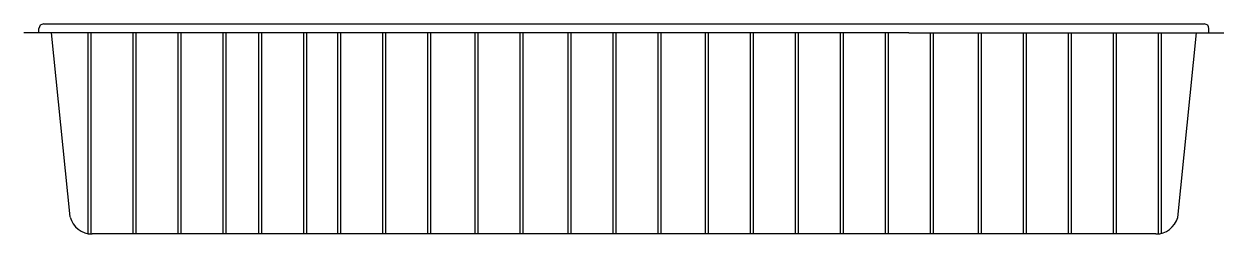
# Model space of a CAD drawing. Extents: x -1185.92 to -1177.92, y 334.28 to 335.68.
import ezdxf

# ---------------------------------------------------------------- set-up
doc = ezdxf.new("R2010")
doc.units = 0
doc.header["$LTSCALE"] = 10
doc.header["$MEASUREMENT"] = 0
doc.layers.add('Piscinas_Fibratec', color=4, linetype='CONTINUOUS')

msp = doc.modelspace()

# ---------------------------------------------------------------- linework, layer by layer
at = {"layer": 'Piscinas_Fibratec', "color": 2}
for p, q in [((-1185.7935, 335.6802), (-1180.0535, 335.6802)), ((-1180.0535, 335.6802), (-1178.0535, 335.6802)), ((-1185.8235, 335.6202), (-1185.9235, 335.6202)), ((-1185.8235, 335.6202), (-1185.8235, 335.6502)), ((-1180.0235, 335.6202), (-1185.8235, 335.6202)), ((-1180.0235, 335.6202), (-1178.0235, 335.6202)), ((-1178.0235, 335.6202), (-1178.0235, 335.6502)), ((-1178.0235, 335.6202), (-1177.9235, 335.6202))]:
    msp.add_line(p, q, dxfattribs=at)
at = {"layer": 'Piscinas_Fibratec'}
for p, q in [((-1185.6151, 334.3935), (-1185.7404, 335.6202)), ((-1178.2322, 334.3904), (-1178.1066, 335.6202)), ((-1180.3769, 334.2802), (-1185.4696, 334.2802)), ((-1178.3769, 334.2802), (-1180.3769, 334.2802))]:
    msp.add_line(p, q, dxfattribs=at)
at = {"layer": 'Piscinas_Fibratec', "color": 1}
for p, q in [((-1185.4989, 335.6202), (-1185.4989, 334.2802)), ((-1185.4789, 335.6202), (-1185.4789, 334.2802)), ((-1185.1989, 335.6202), (-1185.1989, 334.2802)), ((-1185.1789, 335.6202), (-1185.1789, 334.2802)), ((-1184.8989, 335.6202), (-1184.8989, 334.2802)), ((-1184.8789, 335.6202), (-1184.8789, 334.2802)), ((-1184.5989, 335.6202), (-1184.5989, 334.2802)), ((-1184.5789, 335.6202), (-1184.5789, 334.2802)), ((-1184.3598, 335.6202), (-1184.3598, 334.2802)), ((-1184.3398, 335.6202), (-1184.3398, 334.2802)), ((-1184.0598, 335.6202), (-1184.0598, 334.2802)), ((-1184.0398, 335.6202), (-1184.0398, 334.2802)), ((-1183.8334, 335.6202), (-1183.8334, 334.2802)), ((-1183.8134, 335.6202), (-1183.8134, 334.2802)), ((-1183.5334, 335.6202), (-1183.5334, 334.2802)), ((-1183.5134, 335.6202), (-1183.5134, 334.2802)), ((-1183.2334, 335.6202), (-1183.2334, 334.2802)), ((-1183.2134, 335.6202), (-1183.2134, 334.2802)), ((-1182.9172, 335.6202), (-1182.9172, 334.2802)), ((-1182.8972, 335.6202), (-1182.8972, 334.2802)), ((-1182.6172, 335.6202), (-1182.6172, 334.2802)), ((-1182.5972, 335.6202), (-1182.5972, 334.2802)), ((-1182.2989, 335.6202), (-1182.2989, 334.2802)), ((-1182.2789, 335.6202), (-1182.2789, 334.2802)), ((-1181.9989, 335.6202), (-1181.9989, 334.2802)), ((-1181.9789, 335.6202), (-1181.9789, 334.2802)), ((-1181.6989, 335.6202), (-1181.6989, 334.2802)), ((-1181.6789, 335.6202), (-1181.6789, 334.2802)), ((-1181.3828, 335.6202), (-1181.3828, 334.2802)), ((-1181.3628, 335.6202), (-1181.3628, 334.2802)), ((-1181.0828, 335.6202), (-1181.0828, 334.2802)), ((-1181.0628, 335.6202), (-1181.0628, 334.2802)), ((-1180.7828, 335.6202), (-1180.7828, 334.2802)), ((-1180.7628, 335.6202), (-1180.7628, 334.2802)), ((-1180.4828, 335.6202), (-1180.4828, 334.2802)), ((-1180.4628, 335.6202), (-1180.4628, 334.2802)), ((-1180.1828, 335.6202), (-1180.1828, 334.2802)), ((-1180.1628, 335.6202), (-1180.1628, 334.2802)), ((-1179.8828, 335.6202), (-1179.8828, 334.2802)), ((-1179.8628, 335.6202), (-1179.8628, 334.2802)), ((-1179.5622, 335.6202), (-1179.5622, 334.2802)), ((-1179.5422, 335.6202), (-1179.5422, 334.2802)), ((-1179.2622, 335.6202), (-1179.2622, 334.2802)), ((-1179.2422, 335.6202), (-1179.2422, 334.2802)), ((-1178.9622, 335.6202), (-1178.9622, 334.2802)), ((-1178.9422, 335.6202), (-1178.9422, 334.2802)), ((-1178.6622, 335.6202), (-1178.6622, 334.2802)), ((-1178.6422, 335.6202), (-1178.6422, 334.2802)), ((-1178.3622, 335.6202), (-1178.3622, 334.2802)), ((-1178.3422, 335.6202), (-1178.3422, 334.2802))]:
    msp.add_line(p, q, dxfattribs=at)
at = {"layer": 'Piscinas_Fibratec', "color": 2}
for centre, start, end in [((-1185.7935, 335.6502), 90, 180), ((-1178.0535, 335.6502), 0, 90)]:
    msp.add_arc(centre, 0.03, start, end, dxfattribs=at)
at = {"layer": 'Piscinas_Fibratec'}
for centre, start, end in [((-1185.4696, 334.4302), 194.16549, 270), ((-1178.3769, 334.4302), 270, 344.62564)]:
    msp.add_arc(centre, 0.15, start, end, dxfattribs=at)

doc.saveas('drawing.dxf')
